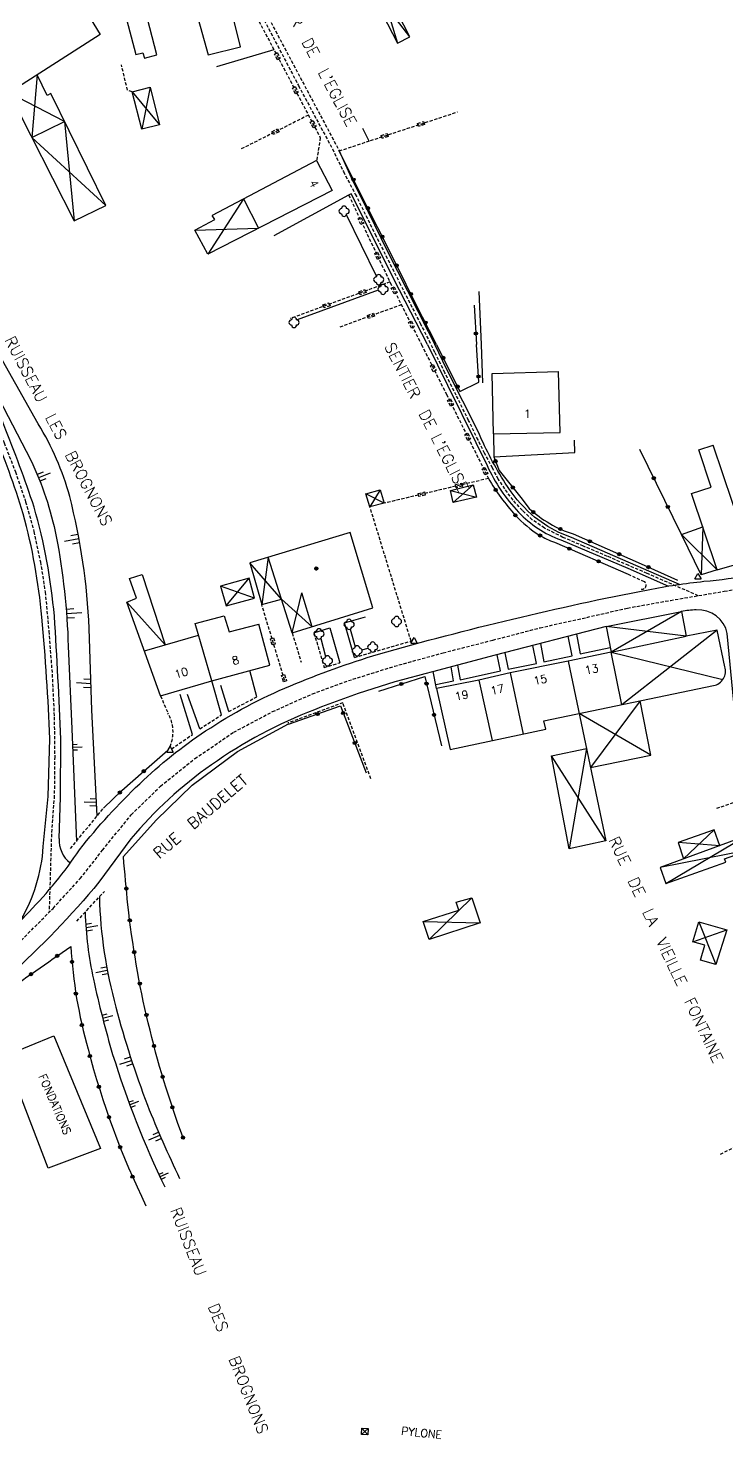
# Model space of a CAD drawing. Header units: millimetres. Extents: x 120999 to 122000, y 130000 to 131001.
# Drawn here: x 121201.7 to 121310.8, y 130579.1 to 130799.4 of the extents above; entities that cross this region are included whole.
import ezdxf
from ezdxf.enums import TextEntityAlignment as Align

# ---------------------------------------------------------------- set-up
doc = ezdxf.new("R2010")
doc.units = ezdxf.units.MM
doc.linetypes.add('DASHED', pattern=[0.75, 0.5, -0.25])
doc.layers.get('0').update_dxf_attribs({"linetype": 'CONTINUOUS'})
for name, color, linetype in [('W0001', 6, 'DASHED'), ('W0008', 7, 'CONTINUOUS'), ('W0100', 7, 'CONTINUOUS'), ('W0112', 1, 'DASHED'), ('W0211', 2, 'CONTINUOUS'), ('W0300', 7, 'CONTINUOUS'), ('W0310', 3, 'CONTINUOUS'), ('W0322', 7, 'CONTINUOUS'), ('W0471', 7, 'CONTINUOUS'), ('W0984', 7, 'CONTINUOUS'), ('W0989', 7, 'CONTINUOUS'), ('W0991', 7, 'CONTINUOUS')]:
    doc.layers.add(name, color=color, linetype=linetype)
doc.styles.get("Standard").update_dxf_attribs({"font": 'romans.shx', "width": 0.85})

# ---------------------------------------------------------------- blocks, each defined once
blk = doc.blocks.new('OH01')
at = {"layer": 'W0322', "color": 0}
for radius in [0.25, 0.15]:
    blk.add_circle((0, 0), radius, dxfattribs=at)
blk = doc.blocks.new('OH02')
at = {"layer": 'W0112', "color": 0}
for p, q in [((-0.5, 0.25), (0.5, 0.25)), ((-0.5, -0.25), (-0.5, 0.25)), ((0.5, 0.25), (0.5, -0.25)), ((0.5, -0.25), (-0.5, -0.25))]:
    blk.add_line(p, q, dxfattribs=at)
blk = doc.blocks.new('TP10')
at = {"layer": 'W0300', "color": 0}
for centre, start, end in [((-0.4, 0), 90, 270), ((0, 0.4), 0, 180), ((0.4, 0), 270, 90), ((0, -0.4), 180, 360)]:
    blk.add_arc(centre, 0.4, start, end, dxfattribs=at)
blk = doc.blocks.new('BI04')
at = {"layer": 'W0471', "color": 0}
for p, q in [((-1, -0.58), (0, 1.15)), ((0, 1.15), (1, -0.58)), ((-1, -0.58), (1, -0.58))]:
    blk.add_line(p, q, dxfattribs=at)
blk = doc.blocks.new('BB01')
at = {"layer": 'W0991', "color": 0}
for p, q in [((-0.5, 0.04), (-0.04, 0.5)), ((-0.48, -0.13), (0.13, 0.48)), ((-0.43, -0.25), (0.25, 0.43)), ((-0.36, -0.35), (0.35, 0.36)), ((-0.26, -0.43), (0.43, 0.26)), ((-0.13, -0.48), (0.48, 0.13)), ((0.03, -0.5), (0.5, -0.03)), ((0.31, -0.39), (0.39, -0.31))]:
    blk.add_line(p, q, dxfattribs=at)
blk.add_circle((0, 0), 0.5, dxfattribs=at)
blk = doc.blocks.new('TP15')
at = {"color": 0}
for p, q in [((0, 1), (0, 0)), ((-0.289, 0.5), (-0.289, 0)), ((0.289, 0.5), (0.289, 0))]:
    blk.add_line(p, q, dxfattribs=at)
blk = doc.blocks.new('BI08')
at = {"layer": 'W0471', "color": 0}
for points in [[(-1, -1), (1, 1)], [(-1, 1), (1, -1)]]:
    blk.add_lwpolyline(points, dxfattribs=at)
blk.add_lwpolyline([(-1, -1), (-1, 1), (1, 1), (1, -1)], close=True, dxfattribs=at)

msp = doc.modelspace()

# ---------------------------------------------------------------- linework, layer by layer
at = {"layer": 'W0001'}
for points in [[(121223.99, 130827.98), (121231.66, 130813.71), (121238.21, 130801.34), (121243.92, 130790.46), (121247.06, 130784.55), (121249.22, 130780.57), (121250.93, 130777.01), (121252.79, 130773.5), (121255.88, 130767.24), (121259.7, 130759.66), (121262.9, 130753.34), (121264.62, 130750)], [(121306.35, 130710.78), (121298.36, 130714.25), (121295.49, 130715.49), (121292.19, 130716.92), (121288.44, 130718.51), (121285.22, 130719.89), (121282.34, 130721.35), (121280.42, 130722.64), (121278.89, 130724.09), (121277.43, 130725.7), (121276.14, 130727.45), (121275.12, 130728.99), (121274.22, 130730.7), (121272.99, 130733.02), (121271.96, 130735.11), (121270.49, 130738.14), (121268.55, 130742.08), (121266.79, 130745.59), (121265.23, 130748.76), (121264.62, 130750)], [(121192.11, 130747.65), (121196.08, 130739.24), (121197.95, 130734.67), (121199.71, 130730.14), (121201.31, 130725.46), (121202.61, 130720.79), (121203.62, 130716.06), (121204.36, 130711.37), (121204.93, 130705.24), (121205.45, 130698.51), (121205.77, 130691.85), (121205.85, 130685.62), (121205.78, 130679.54), (121205.34, 130673.58), (121204.98, 130661.33)], [(121198.51, 130654.81), (121205.59, 130661.95), (121209.82, 130666.59), (121213.33, 130671.03), (121217.79, 130676.57), (121222.37, 130681.01), (121227.73, 130685.34), (121233.81, 130689.46), (121239.85, 130692.67), (121246.1, 130695.45), (121251.71, 130697.51), (121258.89, 130699.76), (121266.52, 130701.86), (121274.26, 130703.84), (121281.64, 130705.77), (121288.95, 130707.4), (121295.29, 130708.85), (121302, 130710.05), (121310.4, 130711.47), (121317.74, 130712.71)]]:
    msp.add_lwpolyline(points, dxfattribs=at)
at = {"layer": 'W0008'}
for points in [[(121250.29, 130780.24), (121252.13, 130776.1), (121254.74, 130770.82), (121257.82, 130764.56), (121260.93, 130758.39), (121264.17, 130752.05), (121265.19, 130750)], [(121264.04, 130750), (121259.67, 130758.49), (121252.12, 130773.53), (121251.75, 130773.35)]]:
    msp.add_lwpolyline(points, dxfattribs=at)
for points in [[(121193.18, 130653.25, 0.029426), (121201.84, 130661.4, 0.04542), (121209.74, 130671.11, -0.0372), (121219.12, 130681.4, -0.04464), (121229.42, 130689.65, -0.047889), (121242.65, 130696.71, -0.025134), (121256.41, 130701.65, -0.021463), (121298.52, 130711.72, -0.020984), (121307.24, 130713.03, 0.052277), (121322.14, 130715.84), (121344.58, 130721.62), (121357.63, 130724.99, 0.444669), (121365.77, 130739.34), (121364.63, 130743.18), (121361.83, 130750)], [(121264.04, 130750), (121267.18, 130743.64), (121271.59, 130734.7), (121273.36, 130731.12, 0.084742), (121278.3, 130723.83, 0.120508), (121284.89, 130719.5), (121295.37, 130715.06), (121301.71, 130712.29)], [(121303.42, 130712.55), (121286.57, 130719.85), (121284.55, 130720.67, -0.065689), (121280.28, 130723.48, -0.062662), (121276.21, 130728.33, -0.039532), (121272.06, 130736.22), (121267.11, 130746.13), (121265.19, 130750)], [(121206.53, 130672.85), (121206.77, 130679.3), (121206.79, 130688.38, 0.006375), (121205.8, 130707.58, 0.047936), (121202.63, 130724.62, 0.015654), (121197.92, 130737.44, 0.031004), (121192.9, 130748.07, 0.031004)], [(121200.53, 130660.04, 0.11522), (121204.07, 130671.59), (121204.81, 130679.42), (121205.09, 130688.42, 0.013324), (121203.84, 130707.41, 0.04386), (121200.94, 130723.55, 0.029138), (121196.11, 130736.69, 0.031177), (121191.16, 130747.15, 0.031177)], [(121306.03, 130708.55, 0.060494), (121303.71, 130708.29)], [(121335.95, 130635.24), (121332.42, 130633.54), (121327.45, 130643.8), (121321.07, 130656.78), (121317.93, 130663.24, -0.044367), (121314.79, 130671.22, -0.024108), (121313.78, 130674.47, -0.012937), (121313.37, 130678.24), (121311.89, 130694.1), (121310.88, 130704.87, 0.379685), (121306.03, 130708.55, 0.333397)], [(121291.96, 130705.99), (121274.63, 130701.47), (121264.83, 130698.88, 0.034555), (121246.4, 130692.97, 0.061558), (121230.32, 130684.35, 0.066777), (121217.76, 130672.8), (121212.76, 130666.02, -0.035383), (121198.73, 130651.41, -0.060663), (121186.9, 130642.36, 0.015097), (121177.48, 130635.97, 0.004739), (121170.02, 130630.54, 0.145021)], [(121206.53, 130672.85, 0.24584), (121208.29, 130669.04, 0.24584)]]:
    msp.add_lwpolyline(points, format="xyb", dxfattribs=at)
at = {"layer": 'W0100'}
for points in [[(121232.14, 130810.82), (121215.65, 130806.17), (121218.5, 130795.3), (121219.63, 130795.57), (121219.88, 130794.71), (121221.79, 130795.26), (121219.96, 130802.29), (121227.34, 130804.25), (121229.8, 130795.25), (121234.87, 130796.48), (121231.36, 130810.6)], [(121253.84, 130807.81), (121259.4, 130797.07), (121261.29, 130798.08), (121255.8, 130808.83), (121259.4, 130797.07)], [(121261.29, 130798.08), (121253.84, 130807.81)], [(121212.76, 130804.06), (121210.39, 130802.57), (121212.97, 130798.41), (121198.72, 130789.32), (121208.88, 130769.33), (121213.83, 130771.7), (121205.25, 130789.19), (121204.65, 130788.91), (121203.09, 130792.11), (121202.28, 130782.33), (121207.39, 130784.84), (121198.72, 130789.32)], [(121217.93, 130789.5), (121220.76, 130790.22), (121222.23, 130784.34), (121219.44, 130783.62), (121217.93, 130789.5), (121222.23, 130784.34)], [(121220.76, 130790.22), (121219.44, 130783.62)], [(121207.39, 130784.84), (121208.88, 130769.33)], [(121213.83, 130771.7), (121202.28, 130782.33)], [(121246.75, 130778.75), (121230.44, 130770.15)], [(121246.75, 130778.75), (121249.18, 130774.04)], [(121249.18, 130774.04), (121229.75, 130764.13)], [(121235.35, 130772.74), (121229.75, 130764.13)], [(121235.35, 130772.74), (121237.68, 130768.17)], [(121229.75, 130764.13), (121227.74, 130767.86), (121230.83, 130769.52), (121230.44, 130770.15)], [(121227.74, 130767.86), (121237.68, 130768.17)], [(121274.15, 130745.48), (121284.54, 130745.77)], [(121274.38, 130736.04), (121274.15, 130745.48)], [(121284.77, 130736.28), (121284.54, 130745.77)], [(121274.38, 130736.04), (121284.77, 130736.28)], [(121305.28, 130726.74), (121308.38, 130727.74), (121306.44, 130733.56), (121308.7, 130734.3)], [(121314.69, 130716.39), (121308.7, 130734.3)], [(121267.65, 130727.2), (121271.2, 130728.12), (121271.7, 130726.18), (121268.08, 130725.31), (121267.65, 130727.2), (121271.7, 130726.18)], [(121271.2, 130728.12), (121268.08, 130725.31)], [(121257.31, 130725.23), (121255.08, 130724.64), (121254.46, 130726.71), (121256.7, 130727.32), (121257.31, 130725.23), (121254.46, 130726.71)], [(121256.7, 130727.32), (121255.08, 130724.64)], [(121309.32, 130714.82), (121305.28, 130726.74)], [(121309.32, 130714.82), (121306.78, 130714.02), (121303.71, 130720.34), (121307.05, 130721.51), (121306.78, 130714.02)], [(121251.97, 130720.67), (121236.3, 130715.92), (121238.17, 130709.38), (121241.27, 130710.25), (121236.3, 130715.92)], [(121255.52, 130708.88), (121251.97, 130720.67)], [(121309.32, 130714.82), (121303.71, 130720.34)], [(121239.2, 130716.8), (121238.17, 130709.38)], [(121242.94, 130704.96), (121239.2, 130716.8)], [(121309.32, 130714.82), (121314.69, 130716.39)], [(121217.12, 130709.79), (121218.64, 130710.38), (121217.54, 130713.47), (121219.5, 130714.09), (121223.12, 130703.12), (121217.12, 130709.79)], [(121232.62, 130709.21), (121237.06, 130710.4), (121236.2, 130713.51), (121231.76, 130712.27), (121232.62, 130709.21), (121236.2, 130713.51)], [(121237.06, 130710.4), (121231.76, 130712.27)], [(121246.05, 130705.93), (121241.27, 130710.25)], [(121242.94, 130704.96), (121244.43, 130711.21)], [(121246.05, 130705.93), (121244.43, 130711.21)], [(121222.37, 130695.15), (121217.12, 130709.79)], [(121242.94, 130704.96), (121255.52, 130708.88)], [(121291.96, 130705.99), (121303.71, 130708.29), (121304.46, 130704.45)], [(121303.71, 130708.29), (121292.75, 130701.96)], [(121227.79, 130706.44), (121232.31, 130707.66), (121233.08, 130705.13), (121237.72, 130706.31)], [(121230.4, 130697.49), (121227.79, 130706.44)], [(121239.44, 130699.92), (121237.72, 130706.31)], [(121291.96, 130705.99), (121292.75, 130701.96), (121304.46, 130704.45), (121291.96, 130705.99)], [(121219.85, 130702.19), (121228.33, 130704.6)], [(121309.28, 130705.38), (121294.42, 130693.75), (121292.75, 130701.96), (121310.18, 130697.67)], [(121292.75, 130701.96), (121286.03, 130700.58)], [(121230.4, 130697.49), (121239.44, 130699.92)], [(121286.03, 130700.58), (121276.98, 130698.74)], [(121286.03, 130700.58), (121291.92, 130672.47)], [(121222.37, 130695.15), (121230.4, 130697.49)], [(121272.08, 130697.6), (121265.49, 130696.31)], [(121276.98, 130698.74), (121272.08, 130697.6)], [(121272.08, 130697.6), (121274.16, 130688.14)], [(121276.98, 130698.74), (121278.99, 130689.17)], [(121265.49, 130696.31), (121267.61, 130686.75)], [(121289.52, 130683.95), (121298.96, 130685.89), (121297.27, 130694.34), (121289.52, 130683.95)], [(121298.96, 130685.89), (121287.75, 130692.36)], [(121291.92, 130672.47), (121286.17, 130671.24), (121283.45, 130685.79), (121288.89, 130686.93), (121286.17, 130671.24)], [(121291.92, 130672.47), (121283.45, 130685.79)], [(121314.4, 130671.1), (121313.72, 130673.2), (121300.38, 130668.31), (121301.29, 130665.82), (121310.67, 130669.14), (121310.45, 130669.7), (121314.4, 130671.1), (121300.38, 130668.31)], [(121301.29, 130665.82), (121313.72, 130673.2)], [(121309.71, 130671.73), (121308.82, 130674.19), (121303.19, 130672.23), (121304.06, 130669.66), (121308.82, 130674.19)], [(121309.71, 130671.73), (121303.19, 130672.23)], [(121263.41, 130659.91), (121268.95, 130661.64), (121268.56, 130662.93), (121270.98, 130663.57), (121272.27, 130659.71), (121264.3, 130657.09), (121263.41, 130659.91), (121272.27, 130659.71)], [(121270.98, 130663.57), (121264.3, 130657.09)], [(121306.42, 130659.82), (121310.79, 130658.59), (121309.08, 130653.2), (121306.7, 130653.84), (121307.36, 130656.18), (121305.48, 130656.71), (121306.42, 130659.82), (121309.08, 130653.2)], [(121305.48, 130656.71), (121310.79, 130658.59)], [(121198.11, 130638.92), (121205.74, 130642.04), (121212.98, 130624.46), (121204.81, 130621.35), (121198.11, 130638.92)]]:
    msp.add_lwpolyline(points, dxfattribs=at)
msp.add_lwpolyline([(121267.61, 130686.75), (121282.53, 130689.92), (121282.23, 130691.21), (121308.75, 130696.73, 0.444881), (121310.49, 130699.69), (121309.28, 130705.38), (121304.46, 130704.45)], format="xyb", dxfattribs=at)
at = {"layer": 'W0112'}
for points in [[(121233.65, 130811.57), (121250.29, 130780.24), (121255.16, 130781.87)], [(121232.84, 130809.8), (121247.33, 130782.31), (121246.75, 130778.75)], [(121217.93, 130789.5), (121217.21, 130789.73), (121216.27, 130793.68)], [(121245.48, 130785.84), (121234.89, 130780.5)], [(121255.16, 130781.87), (121268.76, 130786.33)], [(121251.75, 130773.35), (121258.24, 130759.69), (121263.12, 130750)], [(121258.2, 130759.78), (121242.66, 130754.06)], [(121259.99, 130756.22), (121250.26, 130752.69)], [(121263.12, 130750), (121267.03, 130742.23), (121273.59, 130729.09), (121257.31, 130725.23)], [(121252.65, 130701.12), (121261.5, 130703.7), (121255.08, 130724.64)], [(121241.76, 130697.59), (121238.17, 130709.38)], [(121242.94, 130704.96), (121244.33, 130700.41)], [(121246.34, 130704.99), (121247.92, 130699.55), (121250.36, 130700.31)], [(121233.03, 130692.69), (121237.43, 130694.98)], [(121255.23, 130682.18), (121250.83, 130694.06), (121242.27, 130690.9)], [(121228.49, 130689.97), (121231.88, 130692.17)], [(121224.07, 130686.85), (121227.39, 130689.11)], [(121208.31, 130671.29), (121213.46, 130677.59)], [(121312.49, 130678.66), (121309.22, 130677.54)], [(121209.3, 130659.93), (121213.61, 130664.6)], [(121328.28, 130639.82), (121331.04, 130634.06), (121309.69, 130623.48)]]:
    msp.add_lwpolyline(points, dxfattribs=at)
for points in [[(121295.38, 130714.15), (121297.96, 130712.96, -0.762406), (121297.42, 130711.78, 0.236006)], [(121222.37, 130695.15), (121223.52, 130692.45, -0.240877), (121223.86, 130687.22, -0.399857)]]:
    msp.add_lwpolyline(points, format="xyb", dxfattribs=at)
at = {"layer": 'W0211'}
for points in [[(121212.49, 130676.4), (121211.64, 130692.92), (121211.24, 130705.64, 0.051225), (121208.2, 130726.27, 0.069679), (121203.28, 130737.63), (121196.23, 130750)], [(121193.55, 130748.41), (121202.11, 130731.96, -0.061571), (121206.09, 130720.03, -0.039729), (121207.96, 130702.88), (121208.55, 130690), (121209.23, 130672.41)], [(121212.83, 130663.76, 0.060697), (121215.4, 130646.52, 0.026264), (121220.32, 130631.22, 0.017235), (121225.36, 130619.78, 1.407301)], [(121210.6, 130661.34, 0.043538), (121211.89, 130650.88, 0.017367), (121214.9, 130639.13, 0.035807), (121223.03, 130618.43, 0.630477)]]:
    msp.add_lwpolyline(points, format="xyb", dxfattribs=at)
at = {"layer": 'W0310'}
for points in [[(121240.09, 130796.06), (121231.11, 130793.4)], [(121256.08, 130760.68), (121251.4, 130770.26)], [(121256.36, 130758.48), (121243.69, 130753.85)], [(121272.07, 130758.29), (121272.45, 130750)], [(121272.45, 130750), (121272.65, 130744.04)], [(121247.39, 130704.11), (121248.16, 130701.28)], [(121251.99, 130705.53), (121252.75, 130702.81)], [(121253.85, 130702.31), (121254.75, 130702.58)], [(121216.58, 130670.02), (121221.67, 130675.73), (121227.32, 130681.17), (121234.41, 130686.44), (121242.34, 130690.77)]]:
    msp.add_lwpolyline(points, dxfattribs=at)
at = {"layer": 'W0322'}
for points in [[(121265.48, 130750), (121262.21, 130756.42), (121259.31, 130762.25), (121256.32, 130768.22), (121253.62, 130773.54), (121250.29, 130780.24)], [(121271.36, 130756.16), (121271.73, 130750)], [(121265.48, 130750), (121269.14, 130742.68), (121272.08, 130744.14), (121271.73, 130750)], [(121303.71, 130720.34), (121297.21, 130733.63)], [(121256.47, 130695.87), (121263.66, 130698.15), (121266.23, 130687.31)], [(121242.37, 130690.72), (121250.47, 130693.56), (121254.51, 130683.12)], [(121213.46, 130677.59), (121216.32, 130680.33), (121219.77, 130683.37), (121223.53, 130686.64)]]:
    msp.add_lwpolyline(points, dxfattribs=at)
for points in [[(121274.42, 130732.48), (121275.24, 130730.31), (121278.64, 130726.13), (121279.93, 130724.42, 0.111524), (121286.83, 130720.42), (121297.42, 130715.78), (121303.13, 130713.19)], [(121273.59, 130729.09, 0.051502), (121277.77, 130723.35, 0.063722), (121281.56, 130720.23, 0.060818), (121283.89, 130719.14), (121295.38, 130714.15)], [(121225.9, 130626.13, -0.062199), (121217.28, 130662.49, -0.001963), (121216.58, 130670.02, 2.459075)], [(121184.49, 130636.2, -0.04603), (121197.42, 130648.36, -0.001568), (121208.37, 130656, 0.054879), (121211.07, 130639.93, 0.049384), (121220.1, 130615.5, -1.140883)]]:
    msp.add_lwpolyline(points, format="xyb", dxfattribs=at)
at = {"layer": 'W0989'}
for points in [[(121254.95, 130781.79), (121253.99, 130783.73)], [(121251.75, 130773.35), (121240.05, 130766.96)], [(121274.38, 130736.04), (121274.42, 130732.48), (121287.05, 130733.14), (121287.01, 130735.09)], [(121246.34, 130704.99), (121248.8, 130705.76), (121250.36, 130700.31)], [(121252.65, 130701.12), (121251.1, 130706.54), (121254.38, 130707.48)], [(121281.7, 130703.31), (121282.24, 130700.47), (121286.64, 130701.41), (121286.04, 130704.44)], [(121287.31, 130704.77), (121287.91, 130701.68), (121292.61, 130702.68)], [(121268.75, 130699.92), (121269.19, 130697.64), (121275.46, 130699.02), (121274.96, 130701.55)], [(121276.14, 130701.86), (121276.64, 130699.29), (121281.08, 130700.19), (121280.52, 130703)], [(121237.43, 130694.98), (121236.32, 130699.08)], [(121265.37, 130696.89), (121268.14, 130697.48), (121267.74, 130699.65)], [(121231.88, 130692.17), (121230.4, 130697.49)], [(121265.49, 130696.31), (121264.97, 130698.92)], [(121227.39, 130689.11), (121225.43, 130695.37)], [(121228.49, 130689.97), (121226.58, 130695.37)], [(121233.03, 130692.69), (121231.79, 130696.75)]]:
    msp.add_lwpolyline(points, dxfattribs=at)

# ---------------------------------------------------------------- block references
at = {"layer": 'W0112'}
for p, rotation in [((121240.62, 130795.04), 297.8021141581261), ((121243.42, 130789.73), 297.8021141581261), ((121246.22, 130784.43), 297.8021141581261), ((121240.32, 130783.24), 206.7537870952753), ((121257.36, 130782.59), 18.15796663955139), ((121263.06, 130784.46), 18.15796663955139), ((121253.68, 130769.29), 295.4423098233129), ((121256.26, 130763.87), 295.4423098233129), ((121253.92, 130758.2), 200.1796494976851), ((121258.86, 130758.47), 296.7160315501845), ((121248.29, 130756.13), 200.1796494976851), ((121255.25, 130754.5), 199.9692104512308), ((121261.56, 130753.11), 296.7160315501845), ((121264.97, 130746.32), 296.6725698753578), ((121267.66, 130740.95), 296.5471246807072), ((121270.35, 130735.59), 296.5471246807072), ((121273.03, 130730.22), 296.5471246807072), ((121268.99, 130728), 193.3093458232468), ((121263.15, 130726.62), 193.3093458232468), ((121239.91, 130703.64), 106.948890764824), ((121241.66, 130697.9), 106.948890764824)]:
    msp.add_blockref('OH02', p, dxfattribs=dict(at, rotation=rotation))
at = {"layer": 'W0211'}
for p, xscale, yscale, zscale, rotation in [((121203.34, 130729.18), 1.957512675380955, 1.957512675380954, 1.957512675380954, 292.0911985451644), ((121209.6, 130719.73), 2.258041497318418, 2.258041497318418, 2.258041497318418, 100.4253921082466), ((121207.7, 130707.94), 2.37823418599464, 2.378234185994641, 2.378234185994641, 274.3449943717704), ((121211.53, 130697.09), 2.282198046244638, 2.282198046244638, 2.282198046244638, 87.0677530247395), ((121208.66, 130687.06), 1.476163005523541, 1.476163005523541, 1.476163005523541, 272.2177209759784), ((121212.28, 130678.51), 1.840531296274853, 1.840531296274853, 1.840531296274853, 87.61687014368773), ((121210.75, 130658.91), 1.884299045056718, 1.884299045056718, 1.884299045056718, 279.0289819308674), ((121214.06, 130652.29), 1.820528780463458, 1.820528780463458, 1.820528780463458, 100.8861709107799), ((121213.33, 130644.73), 1.661775451319937, 1.661775451319937, 1.661775451319937, 284.7269368674632), ((121217.85, 130638.2), 1.941963538174339, 1.941963538174338, 1.941963538174338, 108.0433160283824), ((121217.59, 130631.26), 1.461038603460188, 1.461038603460188, 1.461038603460188, 290.4034714098943), ((121222.27, 130626.51), 1.850008951339581, 1.850008951339581, 1.850008951339581, 113.4201931359899), ((121222.29, 130619.99), 1.415490703686248, 1.415490703686248, 1.415490703686248, 294.9041983108553)]:
    msp.add_blockref('TP15', p, dxfattribs=dict(at, xscale=xscale, yscale=yscale, zscale=zscale, rotation=rotation))
at = {"layer": 'W0300'}
for p in [(121251.04, 130770.83), (121256.45, 130760.14), (121257.13, 130758.64), (121243.23, 130753.46), (121251.82, 130706.3), (121259.23, 130706.75), (121247.12, 130704.81), (121255.51, 130702.76), (121248.45, 130700.61), (121253.08, 130702.17)]:
    msp.add_blockref('TP10', p, dxfattribs=at)
at = {"layer": 'W0322'}
for p, rotation in [((121252.51, 130775.76), 116.3670852053784), ((121254.76, 130771.3), 117.0135812450232), ((121257.02, 130766.84), 116.5169426869672), ((121259.25, 130762.36), 116.5169426869672), ((121261.48, 130757.89), 116.5149704377926), ((121263.74, 130753.43), 116.968900920021), ((121271.62, 130751.73), 273.4168178724635), ((121266.52, 130747.92), 296.5986563373554), ((121268.76, 130743.44), 296.5986563373554), ((121272.03, 130745.01), 93.45872389183734), ((121274.68, 130731.8), 290.8179859164294), ((121277.39, 130727.67), 309.0091488526771), ((121299.4, 130729.14), 116.0667034807278), ((121274.72, 130727.28), 303.7089097460849), ((121277.79, 130723.33), 313.3783535455421), ((121280.59, 130723.84), 319.9525625939828), ((121301.6, 130724.64), 116.0667034807278), ((121284.81, 130721.19), 335.7902306201026), ((121281.65, 130720.18), 328.4557104122093), ((121289.43, 130719.28), 336.3307105098729), ((121286.21, 130718.13), 336.5057246703225), ((121294.01, 130717.27), 336.3307105098729), ((121290.79, 130716.14), 336.5057246703225), ((121298.58, 130715.25), 335.6390920580642), ((121259.97, 130696.98), 17.58164649278831), ((121263.92, 130697.04), 283.3723488409199), ((121246.88, 130692.3), 19.34721903671451), ((121250.9, 130692.45), 291.1415166978077), ((121265.08, 130692.17), 283.3723488409199), ((121252.71, 130687.78), 291.1415166978077), ((121219.76, 130683.36), 41.35790014809631), ((121216.02, 130680.04), 43.77265977784427), ((121217.04, 130665.04), 95.4293682782329), ((121217.57, 130660.07), 97.13682226869535), ((121218.27, 130655.12), 99.03681059602314), ((121206.25, 130654.53), 34.80377198014141), ((121208.55, 130653.59), 275.1266103196936), ((121202.14, 130651.67), 34.93837169735054), ((121209.16, 130648.63), 278.9745937557678), ((121219.14, 130650.19), 100.9367989233509), ((121210.1, 130643.72), 282.822577191842), ((121220.17, 130645.3), 102.8367872506787), ((121221.36, 130640.44), 104.7367755780065), ((121211.35, 130638.88), 285.1077356372101), ((121222.71, 130635.63), 106.6367639053343), ((121212.75, 130634.08), 287.2750373687377), ((121224.22, 130630.87), 108.5367522326622), ((121214.32, 130629.33), 289.4423391002653), ((121225.89, 130626.15), 110.4367405599899), ((121216.07, 130624.65), 291.609640831793), ((121218, 130620.04), 293.7769425633207)]:
    msp.add_blockref('OH01', p, dxfattribs=dict(at, rotation=rotation))
at = {"layer": 'W0471', "xscale": 0.5, "yscale": 0.5, "zscale": 0.5}
for p in [(121306.3, 130713.68), (121223.86, 130686.64)]:
    msp.add_blockref('BI04', p, dxfattribs=at)
for name, p, rotation in [('BI04', (121261.95, 130703.66), 358.3958795546125), ('BI08', (121254.28, 130580.25), 357.0771457206236)]:
    msp.add_blockref(name, p, dxfattribs=dict(at, rotation=rotation))
at = {"layer": 'W0991', "xscale": 0.4999999999999999, "yscale": 0.5, "zscale": 0.5, "rotation": 17.29756245323824}
msp.add_blockref('BB01', (121246.7, 130715.03), dxfattribs=at)

# ---------------------------------------------------------------- texts
at = {"layer": 'W0984'}
for s, height, rotation, p in [('RUISSEAU  LES  BROGNONS', 1.75, 297.8022, (121206.46, 130736.51)), ('FONDATIONS', 1.25, 293.5338, (121205.9, 130631.34)), ('RUISSEAU   DES   BROGNONS', 1.75, 291.4615, (121231.58, 130597.57)), ('PYLONE', 1.25, 354.382, (121263.15, 130580.03))]:
    msp.add_text(s, height=height, rotation=rotation, dxfattribs=at).set_placement(p, align=Align.MIDDLE)
at = {"layer": 'W0989'}
for s, rotation, p in [("SENTIER  DE  L'EGLISE", 298.1345, (121245.94, 130796.2)), ("SENTIER  DE L'EGLISE", 297.0343, (121263.92, 130738.66)), ('RUE  BAUDELET', 40.8809, (121228.62, 130676.3)), ('RUE  DE  LA  VIEILLE  FONTAINE', 295.136, (121301.31, 130655.52))]:
    msp.add_text(s, height=1.75, rotation=rotation, dxfattribs=at).set_placement(p, align=Align.MIDDLE)
at = {"layer": 'W0991'}
for s, rotation, p in [('4', 297.3896, (121246.34, 130775.14)), ('1', 1.3623, (121279.67, 130739.2)), ('8', 15.0841, (121234.08, 130700.69)), ('10', 16.242, (121225.62, 130698.73)), ('13', 11.5867, (121289.69, 130699.3)), ('17', 13.0642, (121274.98, 130696.13)), ('15', 11.5194, (121281.67, 130697.66)), ('19', 11.0484, (121269.4, 130695.22))]:
    msp.add_text(s, height=1.25, rotation=rotation, dxfattribs=at).set_placement(p, align=Align.MIDDLE)

doc.saveas('drawing.dxf')
